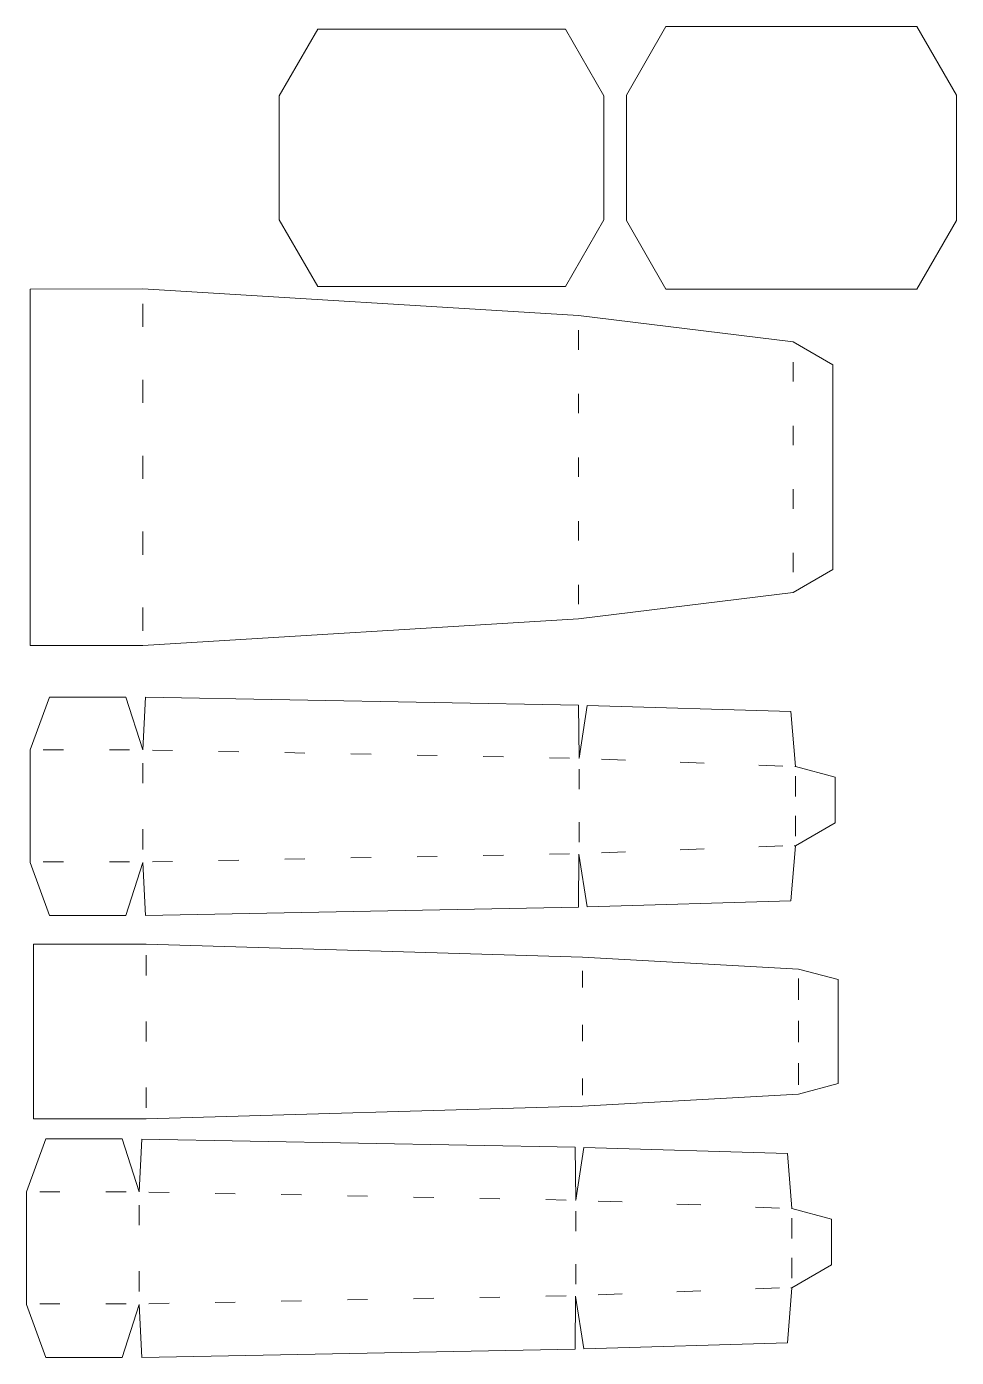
# Model space of a CAD drawing. Header units: millimetres. Extents: x -97 to 81, y -131 to 124.
import ezdxf

# ---------------------------------------------------------------- set-up
doc = ezdxf.new("R2010")
doc.units = ezdxf.units.MM
doc.header["$MEASUREMENT"] = 0
doc.layers.add('Layer 1', color=7, linetype='Continuous')

msp = doc.modelspace()

# ---------------------------------------------------------------- linework, layer by layer
at = {"layer": 'Layer 1', "color": 30, "lineweight": 5}
for points, knots in [([(-41.5123, 123.4552), (-41.5123, 123.4552), (-48.9029, 110.6543), (-48.9029, 110.6543), (-48.9029, 110.6543), (-48.9029, 110.6543), (-48.903, 86.8869), (-48.903, 86.8869), (-48.903, 86.8869), (-48.903, 86.8869), (-41.5124, 74.086), (-41.5124, 74.086), (-41.5124, 74.086), (-41.5124, 74.086), (6.0244, 74.0861), (6.0244, 74.0861), (6.0244, 74.0861), (6.0244, 74.0861), (13.415, 86.887), (13.415, 86.887), (13.415, 86.887), (13.415, 86.887), (13.415, 110.6547), (13.415, 110.6547), (13.415, 110.6547), (13.415, 110.6547), (6.0244, 123.4552), (6.0244, 123.4552), (6.0244, 123.4552), (6.0244, 123.4552), (-41.5123, 123.4552), (-41.5123, 123.4552)], [0, 0, 0, 0, 0.125, 0.125, 0.125, 0.125, 0.25, 0.25, 0.25, 0.25, 0.375, 0.375, 0.375, 0.375, 0.5, 0.5, 0.5, 0.5, 0.625, 0.625, 0.625, 0.625, 0.75, 0.75, 0.75, 0.75, 0.875, 0.875, 0.875, 0.875, 1, 1, 1, 1]), ([(25.316, 123.9631), (25.316, 123.9631), (17.7107, 110.7903), (17.7107, 110.7903), (17.7107, 110.7903), (17.7107, 110.7903), (17.7106, 86.7507), (17.7106, 86.7507), (17.7106, 86.7507), (17.7106, 86.7507), (25.3159, 73.5779), (25.3159, 73.5779), (25.3159, 73.5779), (25.3159, 73.5779), (73.4393, 73.578), (73.4393, 73.578), (73.4393, 73.578), (73.4393, 73.578), (81.0446, 86.7508), (81.0446, 86.7508), (81.0446, 86.7508), (81.0446, 86.7508), (81.0446, 110.7907), (81.0446, 110.7907), (81.0446, 110.7907), (81.0446, 110.7907), (73.4393, 123.9631), (73.4393, 123.9631), (73.4393, 123.9631), (73.4393, 123.9631), (25.316, 123.9631), (25.316, 123.9631)], [0, 0, 0, 0, 0.125, 0.125, 0.125, 0.125, 0.25, 0.25, 0.25, 0.25, 0.375, 0.375, 0.375, 0.375, 0.5, 0.5, 0.5, 0.5, 0.625, 0.625, 0.625, 0.625, 0.75, 0.75, 0.75, 0.75, 0.875, 0.875, 0.875, 0.875, 1, 1, 1, 1]), ([(-96.724, 5.1728), (-96.724, 5.1728), (-96.724, 73.5958), (-96.724, 73.5958), (-96.724, 73.5958), (-96.724, 73.5958), (-75.0984, 73.5998), (-75.0984, 73.5998), (-75.0984, 73.5998), (-75.0984, 73.5998), (8.5175, 68.5253), (8.5175, 68.5253), (8.5175, 68.5253), (8.5175, 68.5253), (49.7246, 63.4453), (49.7246, 63.4453), (49.7246, 63.4453), (49.7246, 63.4453), (57.3448, 59.0663), (57.3448, 59.0663), (57.3448, 59.0663), (57.3448, 59.0663), (57.3448, 19.7417), (57.3448, 19.7417), (57.3448, 19.7417), (57.3448, 19.7417), (49.7248, 15.3423), (49.7248, 15.3423), (49.7248, 15.3423), (49.7248, 15.3423), (8.5179, 10.2623), (8.5179, 10.2623), (8.5179, 10.2623), (8.5179, 10.2623), (-75.0972, 5.1729), (-75.0972, 5.1729), (-75.0972, 5.1729), (-75.0972, 5.1729), (-96.724, 5.1728), (-96.724, 5.1728)], [0, 0, 0, 0, 0.1, 0.1, 0.1, 0.1, 0.2, 0.2, 0.2, 0.2, 0.3, 0.3, 0.3, 0.3, 0.4, 0.4, 0.4, 0.4, 0.5, 0.5, 0.5, 0.5, 0.6, 0.6, 0.6, 0.6, 0.7, 0.7, 0.7, 0.7, 0.8, 0.8, 0.8, 0.8, 0.9, 0.9, 0.9, 0.9, 1, 1, 1, 1]), ([(50.1479, -33.273), (50.1479, -33.273), (57.7548, -28.872), (57.7548, -28.872), (57.7548, -28.872), (57.7548, -28.872), (57.7644, -20.1028), (57.7644, -20.1028), (57.7644, -20.1028), (57.7644, -20.1028), (50.1474, -18.0528), (50.1474, -18.0528), (50.1474, -18.0528), (50.1474, -18.0528), (50.1299, -18.0745), (50.1299, -18.0745), (50.1299, -18.0745), (50.1299, -18.0745), (50.0722, -18.0719), (50.0722, -18.0719), (50.0722, -18.0719), (50.0722, -18.0719), (50.1464, -18.0521), (50.1464, -18.0521), (50.1464, -18.0521), (50.1464, -18.0521), (49.2829, -7.5131), (49.2829, -7.5131), (49.2829, -7.5131), (49.2829, -7.5131), (10.1793, -6.3605), (10.1793, -6.3605), (10.1793, -6.3605), (10.1793, -6.3605), (8.6583, -16.47), (8.6583, -16.47), (8.6583, -16.47), (8.6583, -16.47), (8.6562, -16.4695), (8.6562, -16.4695), (8.6562, -16.4695), (8.6562, -16.4695), (8.6437, -16.4844), (8.6437, -16.4844), (8.6437, -16.4844), (8.6437, -16.4844), (8.6072, -16.4833), (8.6072, -16.4833), (8.6072, -16.4833), (8.6072, -16.4833), (8.6564, -16.4702), (8.6564, -16.4702), (8.6564, -16.4702), (8.6564, -16.4702), (8.5347, -6.3058), (8.5347, -6.3058), (8.5347, -6.3058), (8.5347, -6.3058), (-74.5974, -4.7282), (-74.5974, -4.7282), (-74.5974, -4.7282), (-74.5974, -4.7282), (-75.0981, -14.877), (-75.0981, -14.877), (-75.0981, -14.877), (-75.0981, -14.877), (-78.3575, -4.7211), (-78.3575, -4.7211), (-78.3575, -4.7211), (-78.3575, -4.7211), (-93.0138, -4.7208), (-93.0138, -4.7208), (-93.0138, -4.7208), (-93.0138, -4.7208), (-96.7233, -14.8804), (-96.7233, -14.8804), (-96.7233, -14.8804), (-96.7233, -14.8804), (-96.724, -14.8805), (-96.724, -14.8805), (-96.724, -14.8805), (-96.724, -14.8805), (-96.724, -14.8805), (-96.724, -14.8805), (-96.724, -14.8805), (-96.724, -14.8805), (-96.724, -36.4815), (-96.724, -36.4815), (-96.724, -36.4815), (-96.724, -36.4815), (-93.0138, -46.6412), (-93.0138, -46.6412), (-93.0138, -46.6412), (-93.0138, -46.6412), (-78.3575, -46.6409), (-78.3575, -46.6409), (-78.3575, -46.6409), (-78.3575, -46.6409), (-75.0981, -36.485), (-75.0981, -36.485), (-75.0981, -36.485), (-75.0981, -36.485), (-74.5974, -46.6338), (-74.5974, -46.6338), (-74.5974, -46.6338), (-74.5974, -46.6338), (8.5347, -45.0562), (8.5347, -45.0562), (8.5347, -45.0562), (8.5347, -45.0562), (8.6072, -34.8787), (8.6072, -34.8787), (8.6072, -34.8787), (8.6072, -34.8787), (10.1793, -45.0015), (10.1793, -45.0015), (10.1793, -45.0015), (10.1793, -45.0015), (49.2829, -43.8489), (49.2829, -43.8489), (49.2829, -43.8489), (49.2829, -43.8489), (50.1464, -33.3099), (50.1464, -33.3099), (50.1464, -33.3099), (50.1464, -33.3099), (49.927, -33.2815), (49.927, -33.2815), (49.927, -33.2815), (49.927, -33.2815), (50.1479, -33.273), (50.1479, -33.273), (50.1479, -33.273), (50.1479, -33.273), (50.1479, -33.273), (50.1479, -33.273)], [0, 0, 0, 0, 0.02941176, 0.02941176, 0.02941176, 0.02941176, 0.05882353, 0.05882353, 0.05882353, 0.05882353, 0.08823529, 0.08823529, 0.08823529, 0.08823529, 0.11764706, 0.11764706, 0.11764706, 0.11764706, 0.14705882, 0.14705882, 0.14705882, 0.14705882, 0.17647059, 0.17647059, 0.17647059, 0.17647059, 0.20588235, 0.20588235, 0.20588235, 0.20588235, 0.23529412, 0.23529412, 0.23529412, 0.23529412, 0.26470588, 0.26470588, 0.26470588, 0.26470588, 0.29411765, 0.29411765, 0.29411765, 0.29411765, 0.32352941, 0.32352941, 0.32352941, 0.32352941, 0.35294118, 0.35294118, 0.35294118, 0.35294118, 0.38235294, 0.38235294, 0.38235294, 0.38235294, 0.41176471, 0.41176471, 0.41176471, 0.41176471, 0.44117647, 0.44117647, 0.44117647, 0.44117647, 0.47058824, 0.47058824, 0.47058824, 0.47058824, 0.5, 0.5, 0.5, 0.5, 0.52941176, 0.52941176, 0.52941176, 0.52941176, 0.55882353, 0.55882353, 0.55882353, 0.55882353, 0.58823529, 0.58823529, 0.58823529, 0.58823529, 0.61764706, 0.61764706, 0.61764706, 0.61764706, 0.64705882, 0.64705882, 0.64705882, 0.64705882, 0.67647059, 0.67647059, 0.67647059, 0.67647059, 0.70588235, 0.70588235, 0.70588235, 0.70588235, 0.73529412, 0.73529412, 0.73529412, 0.73529412, 0.76470588, 0.76470588, 0.76470588, 0.76470588, 0.79411765, 0.79411765, 0.79411765, 0.79411765, 0.82352941, 0.82352941, 0.82352941, 0.82352941, 0.85294118, 0.85294118, 0.85294118, 0.85294118, 0.88235294, 0.88235294, 0.88235294, 0.88235294, 0.91176471, 0.91176471, 0.91176471, 0.91176471, 0.94117647, 0.94117647, 0.94117647, 0.94117647, 0.97058824, 0.97058824, 0.97058824, 0.97058824, 1, 1, 1, 1]), ([(-74.4675, -52.144), (-74.4675, -52.144), (9.2653, -54.6316), (9.2653, -54.6316), (9.2653, -54.6316), (9.2653, -54.6316), (50.7296, -56.9252), (50.7296, -56.9252), (50.7296, -56.9252), (50.7296, -56.9252), (58.3493, -58.9668), (58.3493, -58.9668), (58.3493, -58.9668), (58.3493, -58.9668), (58.3497, -78.9231), (58.3497, -78.9231), (58.3497, -78.9231), (58.3497, -78.9231), (50.7297, -80.965), (50.7297, -80.965), (50.7297, -80.965), (50.7297, -80.965), (9.2645, -83.2203), (9.2645, -83.2203), (9.2645, -83.2203), (9.2645, -83.2203), (-74.4675, -85.7126), (-74.4675, -85.7126), (-74.4675, -85.7126), (-74.4675, -85.7126), (-96.0943, -85.7126), (-96.0943, -85.7126), (-96.0943, -85.7126), (-96.0943, -85.7126), (-96.0943, -52.1441), (-96.0943, -52.1441), (-96.0943, -52.1441), (-96.0943, -52.1441), (-74.4675, -52.144), (-74.4675, -52.144)], [0, 0, 0, 0, 0.1, 0.1, 0.1, 0.1, 0.2, 0.2, 0.2, 0.2, 0.3, 0.3, 0.3, 0.3, 0.4, 0.4, 0.4, 0.4, 0.5, 0.5, 0.5, 0.5, 0.6, 0.6, 0.6, 0.6, 0.7, 0.7, 0.7, 0.7, 0.8, 0.8, 0.8, 0.8, 0.9, 0.9, 0.9, 0.9, 1, 1, 1, 1]), ([(49.4868, -118.1033), (49.4868, -118.1033), (57.0937, -113.7023), (57.0937, -113.7023), (57.0937, -113.7023), (57.0937, -113.7023), (57.1033, -104.9331), (57.1033, -104.9331), (57.1033, -104.9331), (57.1033, -104.9331), (49.4863, -102.8831), (49.4863, -102.8831), (49.4863, -102.8831), (49.4863, -102.8831), (49.4688, -102.9048), (49.4688, -102.9048), (49.4688, -102.9048), (49.4688, -102.9048), (49.4111, -102.9022), (49.4111, -102.9022), (49.4111, -102.9022), (49.4111, -102.9022), (49.4853, -102.8824), (49.4853, -102.8824), (49.4853, -102.8824), (49.4853, -102.8824), (48.6218, -92.3434), (48.6218, -92.3434), (48.6218, -92.3434), (48.6218, -92.3434), (9.5182, -91.1908), (9.5182, -91.1908), (9.5182, -91.1908), (9.5182, -91.1908), (7.9972, -101.3003), (7.9972, -101.3003), (7.9972, -101.3003), (7.9972, -101.3003), (7.9951, -101.2998), (7.9951, -101.2998), (7.9951, -101.2998), (7.9951, -101.2998), (7.9826, -101.3147), (7.9826, -101.3147), (7.9826, -101.3147), (7.9826, -101.3147), (7.9461, -101.3136), (7.9461, -101.3136), (7.9461, -101.3136), (7.9461, -101.3136), (7.9953, -101.3005), (7.9953, -101.3005), (7.9953, -101.3005), (7.9953, -101.3005), (7.8736, -91.1361), (7.8736, -91.1361), (7.8736, -91.1361), (7.8736, -91.1361), (-75.2585, -89.5585), (-75.2585, -89.5585), (-75.2585, -89.5585), (-75.2585, -89.5585), (-75.7592, -99.7073), (-75.7592, -99.7073), (-75.7592, -99.7073), (-75.7592, -99.7073), (-79.0186, -89.5514), (-79.0186, -89.5514), (-79.0186, -89.5514), (-79.0186, -89.5514), (-93.6749, -89.5511), (-93.6749, -89.5511), (-93.6749, -89.5511), (-93.6749, -89.5511), (-97.3844, -99.7107), (-97.3844, -99.7107), (-97.3844, -99.7107), (-97.3844, -99.7107), (-97.3851, -99.7108), (-97.3851, -99.7108), (-97.3851, -99.7108), (-97.3851, -99.7108), (-97.3851, -99.7108), (-97.3851, -99.7108), (-97.3851, -99.7108), (-97.3851, -99.7108), (-97.3851, -121.3118), (-97.3851, -121.3118), (-97.3851, -121.3118), (-97.3851, -121.3118), (-93.6749, -131.4715), (-93.6749, -131.4715), (-93.6749, -131.4715), (-93.6749, -131.4715), (-79.0186, -131.4712), (-79.0186, -131.4712), (-79.0186, -131.4712), (-79.0186, -131.4712), (-75.7592, -121.3153), (-75.7592, -121.3153), (-75.7592, -121.3153), (-75.7592, -121.3153), (-75.2585, -131.4641), (-75.2585, -131.4641), (-75.2585, -131.4641), (-75.2585, -131.4641), (7.8736, -129.8865), (7.8736, -129.8865), (7.8736, -129.8865), (7.8736, -129.8865), (7.9461, -119.709), (7.9461, -119.709), (7.9461, -119.709), (7.9461, -119.709), (9.5182, -129.8318), (9.5182, -129.8318), (9.5182, -129.8318), (9.5182, -129.8318), (48.6218, -128.6792), (48.6218, -128.6792), (48.6218, -128.6792), (48.6218, -128.6792), (49.4853, -118.1402), (49.4853, -118.1402), (49.4853, -118.1402), (49.4853, -118.1402), (49.2659, -118.1118), (49.2659, -118.1118), (49.2659, -118.1118), (49.2659, -118.1118), (49.4868, -118.1033), (49.4868, -118.1033), (49.4868, -118.1033), (49.4868, -118.1033), (49.4868, -118.1033), (49.4868, -118.1033)], [0, 0, 0, 0, 0.02941176, 0.02941176, 0.02941176, 0.02941176, 0.05882353, 0.05882353, 0.05882353, 0.05882353, 0.08823529, 0.08823529, 0.08823529, 0.08823529, 0.11764706, 0.11764706, 0.11764706, 0.11764706, 0.14705882, 0.14705882, 0.14705882, 0.14705882, 0.17647059, 0.17647059, 0.17647059, 0.17647059, 0.20588235, 0.20588235, 0.20588235, 0.20588235, 0.23529412, 0.23529412, 0.23529412, 0.23529412, 0.26470588, 0.26470588, 0.26470588, 0.26470588, 0.29411765, 0.29411765, 0.29411765, 0.29411765, 0.32352941, 0.32352941, 0.32352941, 0.32352941, 0.35294118, 0.35294118, 0.35294118, 0.35294118, 0.38235294, 0.38235294, 0.38235294, 0.38235294, 0.41176471, 0.41176471, 0.41176471, 0.41176471, 0.44117647, 0.44117647, 0.44117647, 0.44117647, 0.47058824, 0.47058824, 0.47058824, 0.47058824, 0.5, 0.5, 0.5, 0.5, 0.52941176, 0.52941176, 0.52941176, 0.52941176, 0.55882353, 0.55882353, 0.55882353, 0.55882353, 0.58823529, 0.58823529, 0.58823529, 0.58823529, 0.61764706, 0.61764706, 0.61764706, 0.61764706, 0.64705882, 0.64705882, 0.64705882, 0.64705882, 0.67647059, 0.67647059, 0.67647059, 0.67647059, 0.70588235, 0.70588235, 0.70588235, 0.70588235, 0.73529412, 0.73529412, 0.73529412, 0.73529412, 0.76470588, 0.76470588, 0.76470588, 0.76470588, 0.79411765, 0.79411765, 0.79411765, 0.79411765, 0.82352941, 0.82352941, 0.82352941, 0.82352941, 0.85294118, 0.85294118, 0.85294118, 0.85294118, 0.88235294, 0.88235294, 0.88235294, 0.88235294, 0.91176471, 0.91176471, 0.91176471, 0.91176471, 0.94117647, 0.94117647, 0.94117647, 0.94117647, 0.97058824, 0.97058824, 0.97058824, 0.97058824, 1, 1, 1, 1])]:
    msp.add_open_spline(points, degree=3, knots=knots, dxfattribs=at)
at = {"layer": 'Layer 1', "lineweight": 5}
for points in [[(-75.0972, 66.3321), (-75.0972, 66.3321), (-75.0972, 70.778), (-75.0972, 70.778)], [(8.5177, 61.9483), (8.5177, 61.9483), (8.5177, 65.6694), (8.5177, 65.6694)], [(49.7246, 55.8446), (49.7246, 55.8446), (49.7246, 59.5657), (49.7246, 59.5657)], [(-75.0972, 51.7467), (-75.0972, 51.7467), (-75.0972, 56.1926), (-75.0972, 56.1926)], [(8.5177, 49.7408), (8.5177, 49.7408), (8.5177, 53.4619), (8.5177, 53.4619)], [(49.7246, 43.6371), (49.7246, 43.6371), (49.7246, 47.3581), (49.7246, 47.3581)], [(-75.0972, 37.1613), (-75.0972, 37.1613), (-75.0972, 41.6072), (-75.0972, 41.6072)], [(8.5177, 37.5333), (8.5177, 37.5333), (8.5177, 41.2543), (8.5177, 41.2543)], [(49.7246, 31.4295), (49.7246, 31.4295), (49.7246, 35.1506), (49.7246, 35.1506)], [(8.5177, 25.3257), (8.5177, 25.3257), (8.5177, 29.0468), (8.5177, 29.0468)], [(-75.0972, 22.576), (-75.0972, 22.576), (-75.0972, 27.0219), (-75.0972, 27.0219)], [(49.7246, 19.222), (49.7246, 19.222), (49.7246, 22.9431), (49.7246, 22.9431)], [(8.5177, 13.1182), (8.5177, 13.1182), (8.5177, 16.8393), (8.5177, 16.8393)], [(-75.0972, 7.9906), (-75.0972, 7.9906), (-75.0972, 12.4365), (-75.0972, 12.4365)], [(-94.196, -14.881), (-94.196, -14.881), (-90.3248, -14.881), (-90.3248, -14.881)], [(-81.496, -14.881), (-81.496, -14.881), (-77.6248, -14.881), (-77.6248, -14.881)], [(-73.2496, -14.9158), (-73.2496, -14.9158), (-69.3791, -14.9893), (-69.3791, -14.9893)], [(-60.5519, -15.1568), (-60.5519, -15.1568), (-56.6814, -15.2302), (-56.6814, -15.2302)], [(-75.097, -21.2668), (-75.097, -21.2668), (-75.097, -17.3956), (-75.097, -17.3956)], [(-47.8542, -15.3977), (-47.8542, -15.3977), (-43.9837, -15.4712), (-43.9837, -15.4712)], [(-35.1565, -15.6387), (-35.1565, -15.6387), (-31.2859, -15.7121), (-31.2859, -15.7121)], [(-22.4587, -15.8796), (-22.4587, -15.8796), (-18.5882, -15.9531), (-18.5882, -15.9531)], [(-9.761, -16.1206), (-9.761, -16.1206), (-5.8905, -16.194), (-5.8905, -16.194)], [(2.9367, -16.3615), (2.9367, -16.3615), (6.8072, -16.435), (6.8072, -16.435)], [(12.9643, -16.633), (12.9643, -16.633), (17.5647, -16.8099), (17.5647, -16.8099)], [(28.0564, -17.2136), (28.0564, -17.2136), (32.6567, -17.3906), (32.6567, -17.3906)], [(43.1484, -17.7942), (43.1484, -17.7942), (47.7488, -17.9712), (47.7488, -17.9712)], [(8.6563, -22.4355), (8.6563, -22.4355), (8.6563, -18.5643), (8.6563, -18.5643)], [(50.1475, -23.7995), (50.1475, -23.7995), (50.1475, -19.9283), (50.1475, -19.9283)], [(50.1475, -31.4195), (50.1475, -31.4195), (50.1475, -27.5483), (50.1475, -27.5483)], [(-75.097, -33.9668), (-75.097, -33.9668), (-75.097, -30.0956), (-75.097, -30.0956)], [(8.6563, -32.5955), (8.6563, -32.5955), (8.6563, -28.7243), (8.6563, -28.7243)], [(-35.1565, -35.6139), (-35.1565, -35.6139), (-31.2859, -35.5405), (-31.2859, -35.5405)], [(-22.4587, -35.373), (-22.4587, -35.373), (-18.5882, -35.2995), (-18.5882, -35.2995)], [(-9.761, -35.132), (-9.761, -35.132), (-5.8905, -35.0586), (-5.8905, -35.0586)], [(2.9367, -34.8911), (2.9367, -34.8911), (6.8072, -34.8176), (6.8072, -34.8176)], [(12.9643, -34.6196), (12.9643, -34.6196), (17.5647, -34.4427), (17.5647, -34.4427)], [(28.0564, -34.039), (28.0564, -34.039), (32.6567, -33.862), (32.6567, -33.862)], [(43.1484, -33.4584), (43.1484, -33.4584), (47.7488, -33.2814), (47.7488, -33.2814)], [(-94.196, -36.3716), (-94.196, -36.3716), (-90.3248, -36.3716), (-90.3248, -36.3716)], [(-81.496, -36.3716), (-81.496, -36.3716), (-77.6248, -36.3716), (-77.6248, -36.3716)], [(-73.2496, -36.3368), (-73.2496, -36.3368), (-69.3791, -36.2633), (-69.3791, -36.2633)], [(-60.5519, -36.0958), (-60.5519, -36.0958), (-56.6814, -36.0224), (-56.6814, -36.0224)], [(-47.8542, -35.8549), (-47.8542, -35.8549), (-43.9837, -35.7814), (-43.9837, -35.7814)], [(-74.4675, -58.164), (-74.4675, -58.164), (-74.4675, -54.2928), (-74.4675, -54.2928)], [(9.2643, -60.4514), (9.2643, -60.4514), (9.2643, -57.3027), (9.2643, -57.3027)], [(50.7295, -62.8595), (50.7295, -62.8595), (50.7295, -58.7265), (50.7295, -58.7265)], [(-74.4675, -70.864), (-74.4675, -70.864), (-74.4675, -66.9928), (-74.4675, -66.9928)], [(9.2643, -70.7812), (9.2643, -70.7812), (9.2643, -67.6324), (9.2643, -67.6324)], [(50.7295, -70.9949), (50.7295, -70.9949), (50.7295, -66.8619), (50.7295, -66.8619)], [(50.7295, -79.1303), (50.7295, -79.1303), (50.7295, -74.9973), (50.7295, -74.9973)], [(9.2643, -81.1109), (9.2643, -81.1109), (9.2643, -77.9622), (9.2643, -77.9622)], [(-74.4675, -83.564), (-74.4675, -83.564), (-74.4675, -79.6928), (-74.4675, -79.6928)], [(-94.8571, -99.7113), (-94.8571, -99.7113), (-90.9859, -99.7113), (-90.9859, -99.7113)], [(-82.1571, -99.7113), (-82.1571, -99.7113), (-78.2859, -99.7113), (-78.2859, -99.7113)], [(-73.9107, -99.7461), (-73.9107, -99.7461), (-70.0402, -99.8196), (-70.0402, -99.8196)], [(-61.213, -99.9871), (-61.213, -99.9871), (-57.3425, -100.0605), (-57.3425, -100.0605)], [(-48.5153, -100.228), (-48.5153, -100.228), (-44.6448, -100.3015), (-44.6448, -100.3015)], [(-35.8176, -100.469), (-35.8176, -100.469), (-31.947, -100.5424), (-31.947, -100.5424)], [(-23.1198, -100.7099), (-23.1198, -100.7099), (-19.2493, -100.7834), (-19.2493, -100.7834)], [(-10.4221, -100.9509), (-10.4221, -100.9509), (-6.5516, -101.0243), (-6.5516, -101.0243)], [(2.2756, -101.1918), (2.2756, -101.1918), (6.1461, -101.2653), (6.1461, -101.2653)], [(12.3032, -101.4633), (12.3032, -101.4633), (16.9036, -101.6402), (16.9036, -101.6402)], [(27.3953, -102.0439), (27.3953, -102.0439), (31.9956, -102.2209), (31.9956, -102.2209)], [(-75.7581, -106.0971), (-75.7581, -106.0971), (-75.7581, -102.2259), (-75.7581, -102.2259)], [(7.9952, -107.2658), (7.9952, -107.2658), (7.9952, -103.3946), (7.9952, -103.3946)], [(42.4873, -102.6245), (42.4873, -102.6245), (47.0877, -102.8015), (47.0877, -102.8015)], [(49.4864, -108.6298), (49.4864, -108.6298), (49.4864, -104.7586), (49.4864, -104.7586)], [(49.4864, -116.2498), (49.4864, -116.2498), (49.4864, -112.3786), (49.4864, -112.3786)], [(-75.7581, -118.7971), (-75.7581, -118.7971), (-75.7581, -114.9259), (-75.7581, -114.9259)], [(7.9952, -117.4258), (7.9952, -117.4258), (7.9952, -113.5546), (7.9952, -113.5546)], [(-10.4221, -119.9623), (-10.4221, -119.9623), (-6.5516, -119.8889), (-6.5516, -119.8889)], [(2.2756, -119.7214), (2.2756, -119.7214), (6.1461, -119.6479), (6.1461, -119.6479)], [(12.3032, -119.4499), (12.3032, -119.4499), (16.9036, -119.273), (16.9036, -119.273)], [(27.3953, -118.8693), (27.3953, -118.8693), (31.9956, -118.6923), (31.9956, -118.6923)], [(42.4873, -118.2887), (42.4873, -118.2887), (47.0877, -118.1117), (47.0877, -118.1117)], [(-94.8571, -121.2019), (-94.8571, -121.2019), (-90.9859, -121.2019), (-90.9859, -121.2019)], [(-82.1571, -121.2019), (-82.1571, -121.2019), (-78.2859, -121.2019), (-78.2859, -121.2019)], [(-73.9107, -121.1671), (-73.9107, -121.1671), (-70.0402, -121.0936), (-70.0402, -121.0936)], [(-61.213, -120.9261), (-61.213, -120.9261), (-57.3425, -120.8527), (-57.3425, -120.8527)], [(-48.5153, -120.6852), (-48.5153, -120.6852), (-44.6448, -120.6117), (-44.6448, -120.6117)], [(-35.8176, -120.4442), (-35.8176, -120.4442), (-31.947, -120.3708), (-31.947, -120.3708)], [(-23.1198, -120.2033), (-23.1198, -120.2033), (-19.2493, -120.1298), (-19.2493, -120.1298)]]:
    msp.add_open_spline(points, degree=3, dxfattribs=at)

doc.saveas('drawing.dxf')
